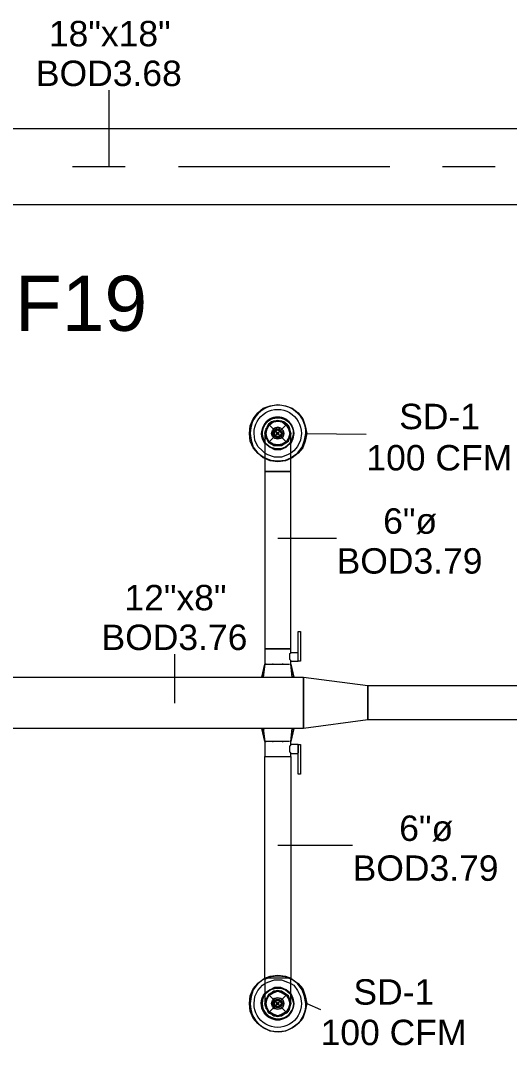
# Model space of a CAD drawing. Header units: metres. Extents: x 29 to 268, y -7 to 151.
# Drawn here: x 50.83 to 53.76, y 37.94 to 44.08 of the extents above; entities that cross this region are included whole.
import ezdxf

# ---------------------------------------------------------------- set-up
doc = ezdxf.new("R2010")
doc.units = ezdxf.units.M
doc.layers.add('HVAC - Ductos', color=5, linetype='Continuous', lineweight=50)
doc.layers.add('PDF2_Geometry', color=7, linetype='Continuous', true_color=0xaaaaaa)
doc.layers.add('PDF2_Text', color=7, linetype='Continuous')
doc.styles.add('PDF Arial-BoldMT-Identity-H', font='arial.ttf')
doc.styles.add('PDF Helvetica', font='')
doc.styles.get('PDF Helvetica').set_extended_font_data('Helvetica')

msp = doc.modelspace()

# ---------------------------------------------------------------- linework, layer by layer
at = {"layer": 'HVAC - Ductos', "lineweight": 0}
for points in [[(51.3578, 43.2076), (51.3578, 43.6659)], [(52.2929, 41.4567), (52.2837, 41.4613), (52.2516, 41.4889), (52.2242, 41.5209), (52.2058, 41.5622), (52.2012, 41.608), (52.2058, 41.6538), (52.2242, 41.6951), (52.2516, 41.7317), (52.2837, 41.7593), (52.325, 41.773), (52.3708, 41.7822), (52.4166, 41.773), (52.4579, 41.7593), (52.4946, 41.7317), (52.522, 41.6951), (52.5358, 41.6538), (52.5449, 41.608), (52.5358, 41.5622), (52.522, 41.5209), (52.4946, 41.4889), (52.4579, 41.4613), (52.4487, 41.4567)], [(52.2929, 41.608), (52.2929, 41.6034), (52.2929, 41.5851), (52.2929, 41.553), (52.2929, 41.5163), (52.2929, 41.4659), (52.2929, 41.4155), (52.2929, 41.3788), (52.2974, 41.3788), (52.3066, 41.3788), (52.3158, 41.3788), (52.3341, 41.3788), (52.3524, 41.3788), (52.3708, 41.3788), (52.3891, 41.3788), (52.4074, 41.3788), (52.4258, 41.3788), (52.4395, 41.3788), (52.4441, 41.3788), (52.4487, 41.3788), (52.4487, 41.4338), (52.4487, 41.4843), (52.4487, 41.53), (52.4487, 41.5667), (52.4487, 41.5897), (52.4487, 41.608), (52.4487, 41.6034), (52.4487, 41.608), (52.4441, 41.6263), (52.4395, 41.6447), (52.4258, 41.663), (52.4074, 41.6767), (52.3891, 41.6813), (52.3708, 41.6859), (52.3524, 41.6813), (52.3341, 41.6767), (52.3158, 41.663), (52.3066, 41.6447), (52.2974, 41.6263), (52.2929, 41.608), (52.2974, 41.6034), (52.2929, 41.608), (52.2974, 41.6263), (52.3066, 41.6447), (52.3158, 41.663), (52.3341, 41.6767), (52.3524, 41.6813), (52.3708, 41.6859), (52.3891, 41.6813), (52.4074, 41.6767), (52.4258, 41.663), (52.4395, 41.6447), (52.4441, 41.6263), (52.4487, 41.608)], [(52.3387, 41.6767), (52.3433, 41.6813)], [(52.3479, 41.6767), (52.3708, 41.6813), (52.3983, 41.6767)], [(52.3983, 41.6813), (52.4029, 41.6767)], [(52.302, 41.5759), (52.302, 41.5805), (52.302, 41.5851), (52.2974, 41.608), (52.302, 41.6355)], [(52.302, 41.6355), (52.302, 41.6401)], [(52.3066, 41.6401), (52.3204, 41.663), (52.3387, 41.6767)], [(52.3066, 41.6447), (52.3066, 41.6447)], [(52.4029, 41.6767), (52.4212, 41.663), (52.4395, 41.6401)], [(52.4395, 41.6447), (52.4395, 41.6447)], [(52.4395, 41.6401), (52.4441, 41.6355)], [(52.4395, 41.6355), (52.4441, 41.608), (52.4395, 41.5851)], [(52.2974, 41.6034), (52.2974, 41.5897), (52.3066, 41.5713), (52.3158, 41.553), (52.3341, 41.5438), (52.3524, 41.5346), (52.3708, 41.5346), (52.3891, 41.5346), (52.4074, 41.5438), (52.4258, 41.553), (52.4395, 41.5713), (52.4441, 41.5897), (52.4487, 41.6034)], [(52.3387, 41.5438), (52.3204, 41.5576), (52.3066, 41.5759)], [(52.4441, 41.5851), (52.4395, 41.5805), (52.4395, 41.5759), (52.4212, 41.5576), (52.4029, 41.5438)], [(52.5449, 41.608), (52.9024, 41.6034)], [(52.3433, 41.5392), (52.3387, 41.5392)], [(52.3433, 41.5392), (52.3433, 41.5392)], [(52.4029, 41.5392), (52.3983, 41.5392), (52.3708, 41.5346), (52.3479, 41.5392)], [(52.3983, 41.5392), (52.3983, 41.5392)], [(52.4487, 41.4889), (52.4304, 41.4797), (52.3937, 41.4659), (52.3524, 41.4659), (52.3112, 41.4797), (52.2929, 41.4889)], [(52.2929, 41.4613), (52.3296, 41.4476), (52.3708, 41.443), (52.4166, 41.4476), (52.4487, 41.4613)], [(52.4487, 41.4567), (52.4166, 41.443), (52.3708, 41.4384), (52.325, 41.443), (52.2929, 41.4567)], [(52.3708, 40.98), (52.7237, 40.98)], [(52.4441, 40.2238), (52.4487, 40.2238), (52.4487, 40.2421), (52.4946, 40.2421), (52.4946, 40.4209), (52.5083, 40.4209), (52.5083, 40.2421), (52.4946, 40.2421)], [(51.752, 39.9901), (51.752, 40.2834)], [(52.4946, 40.2467), (52.4946, 40.2513), (52.4946, 40.2559), (52.4946, 40.2605), (52.4946, 40.2697), (52.4946, 40.2742), (52.4946, 40.2834), (52.4946, 40.288), (52.4946, 40.2926), (52.4487, 40.2926), (52.4487, 40.3155), (52.4441, 40.3155), (52.4395, 40.3155), (52.4258, 40.3155), (52.4074, 40.3155), (52.3891, 40.3155), (52.3708, 40.3155), (52.3524, 40.3155), (52.3341, 40.3155), (52.3158, 40.3155), (52.3066, 40.3155), (52.2974, 40.3155), (52.2929, 40.3155), (52.2929, 40.2238), (52.2974, 40.2238), (52.302, 40.2238), (52.3066, 40.2238), (52.3158, 40.2238), (52.3341, 40.2238), (52.3524, 40.2238), (52.3708, 40.2238), (52.3891, 40.2238), (52.4074, 40.2238), (52.4258, 40.2238), (52.4395, 40.2238)], [(52.4487, 40.2421), (52.4487, 40.2467), (52.4441, 40.2513), (52.4441, 40.2559), (52.4441, 40.2651), (52.4441, 40.2742), (52.4441, 40.2834), (52.4441, 40.288), (52.4487, 40.2926)], [(52.2745, 40.1459), (52.2929, 40.2238), (52.2745, 40.1459)], [(52.2929, 40.2238), (52.2837, 40.1459), (52.2883, 40.1459), (52.2974, 40.1459)], [(52.3891, 40.1459), (52.3937, 40.1459), (52.4029, 40.1459), (52.4166, 40.1459), (52.4212, 40.1459), (52.4258, 40.1459), (52.4441, 40.1459), (52.4579, 40.1459), (52.4487, 40.2238)], [(52.302, 40.1459), (52.3158, 40.1459), (52.3204, 40.1459)], [(52.325, 40.1459), (52.3296, 40.1459), (52.3387, 40.1459), (52.3524, 40.1459), (52.357, 40.1459), (52.3616, 40.1459), (52.3845, 40.1459)], [(52.5266, 40.1459), (52.9116, 40.0955)], [(52.5266, 39.8388), (52.5266, 40.1459)], [(52.9116, 40.0955), (52.9116, 39.8892)], [(52.2974, 39.8388), (52.2883, 39.8388), (52.2837, 39.8388), (52.2791, 39.8388), (52.2745, 39.8388), (52.2791, 39.8388)], [(52.2745, 39.8388), (52.2929, 39.7609), (52.2745, 39.8388)], [(52.2837, 39.8388), (52.2929, 39.7609)], [(52.2883, 39.8388), (52.2929, 39.8388)], [(52.3204, 39.8388), (52.3158, 39.8388), (52.302, 39.8388)], [(52.3845, 39.8388), (52.3616, 39.8388), (52.357, 39.8388), (52.3524, 39.8388), (52.3387, 39.8388), (52.3296, 39.8388), (52.325, 39.8388)], [(52.4624, 39.8388), (52.467, 39.8388), (52.4487, 39.7609), (52.467, 39.8388), (52.4624, 39.8388), (52.4579, 39.8388), (52.4441, 39.8388), (52.4258, 39.8388), (52.4212, 39.8388), (52.4166, 39.8388), (52.4029, 39.8388), (52.3937, 39.8388), (52.3891, 39.8388)], [(52.4487, 39.7609), (52.4579, 39.8388)], [(52.9116, 39.8892), (52.5266, 39.8388)], [(52.4395, 39.7609), (52.4258, 39.7609), (52.4074, 39.7609), (52.3891, 39.7609), (52.3708, 39.7609), (52.3524, 39.7609), (52.3341, 39.7609), (52.3158, 39.7609), (52.3066, 39.7609), (52.302, 39.7609), (52.2974, 39.7609), (52.2929, 39.7609), (52.2929, 39.6693), (52.2974, 39.6693), (52.3066, 39.6693), (52.3158, 39.6693), (52.3341, 39.6693), (52.3524, 39.6693), (52.3708, 39.6693), (52.3891, 39.6693), (52.4074, 39.6693), (52.4258, 39.6693), (52.4395, 39.6693), (52.4441, 39.6693), (52.4487, 39.6693), (52.4487, 39.6875), (52.4946, 39.6875)], [(52.4946, 39.7425), (52.4487, 39.7425), (52.4487, 39.7609), (52.4441, 39.7609)], [(52.4487, 39.6875), (52.4487, 39.6921), (52.4441, 39.6967), (52.4441, 39.7013), (52.4441, 39.7105), (52.4441, 39.7197), (52.4441, 39.7288), (52.4441, 39.7334), (52.4487, 39.738), (52.4487, 39.7425)], [(52.4946, 39.738), (52.4946, 39.7334), (52.4946, 39.7288), (52.4946, 39.7197), (52.4946, 39.7151), (52.4946, 39.7105), (52.4946, 39.7013), (52.4946, 39.6967), (52.4946, 39.6921)], [(52.3708, 39.1375), (52.8199, 39.1375)], [(52.2929, 38.3401), (52.325, 38.3538), (52.3708, 38.3584), (52.4166, 38.3538), (52.4487, 38.3401)], [(52.4487, 38.3401), (52.4441, 38.3401), (52.4395, 38.3401), (52.4258, 38.3401), (52.4074, 38.3401), (52.3891, 38.3401), (52.3708, 38.3401), (52.3524, 38.3401), (52.3341, 38.3401), (52.3158, 38.3401), (52.3066, 38.3401), (52.2974, 38.3401), (52.2929, 38.3401), (52.2929, 38.2988), (52.2929, 38.2575), (52.2929, 38.2255), (52.2929, 38.2025), (52.2929, 38.1888), (52.2974, 38.1934), (52.2929, 38.1888), (52.2974, 38.1705), (52.3066, 38.1521), (52.3112, 38.1429), (52.3158, 38.1338), (52.3341, 38.1246), (52.3524, 38.1155), (52.3708, 38.1109), (52.3891, 38.1155), (52.4074, 38.1246), (52.4258, 38.1338), (52.4395, 38.1521), (52.4441, 38.1705), (52.4487, 38.1888), (52.4487, 38.1934), (52.4487, 38.1888), (52.4441, 38.1705), (52.4395, 38.1521), (52.4258, 38.1338), (52.4074, 38.1246), (52.3891, 38.1155), (52.3708, 38.1109), (52.3524, 38.1155), (52.3341, 38.1246), (52.3158, 38.1338), (52.3112, 38.1429), (52.3066, 38.1521), (52.2974, 38.1705), (52.2929, 38.1888)], [(52.4487, 38.1888), (52.4487, 38.1934), (52.4487, 38.2117), (52.4487, 38.2438), (52.4487, 38.2805), (52.4487, 38.3217), (52.4487, 38.3401), (52.4441, 38.3401), (52.4395, 38.3401), (52.4258, 38.3401), (52.4074, 38.3401), (52.3891, 38.3401), (52.3708, 38.3401), (52.3524, 38.3401), (52.3341, 38.3401), (52.3158, 38.3401), (52.3066, 38.3401), (52.2974, 38.3401), (52.2929, 38.3401)], [(52.2929, 38.3079), (52.3112, 38.3171), (52.3524, 38.3309), (52.3937, 38.3309), (52.4304, 38.3171), (52.4487, 38.3079)], [(52.4487, 38.3355), (52.4166, 38.3492), (52.3708, 38.3538), (52.3296, 38.3492), (52.2974, 38.3355)], [(52.4487, 38.1934), (52.4441, 38.2071), (52.4441, 38.1888), (52.4441, 38.1705), (52.4349, 38.1521), (52.4212, 38.1384), (52.4074, 38.1246), (52.3891, 38.1155), (52.3708, 38.1155), (52.3524, 38.1155), (52.3341, 38.1246), (52.3204, 38.1384), (52.3066, 38.1521), (52.302, 38.1705), (52.2974, 38.1888), (52.302, 38.2071), (52.3066, 38.2255), (52.3204, 38.2392), (52.3341, 38.2529), (52.3524, 38.2621), (52.3708, 38.2621), (52.3891, 38.2621), (52.4074, 38.2529), (52.4212, 38.2392), (52.4349, 38.2255), (52.4441, 38.2071), (52.4395, 38.2255), (52.4258, 38.2438), (52.4074, 38.2529), (52.3891, 38.2621), (52.3708, 38.2667), (52.3524, 38.2621), (52.3341, 38.2529), (52.3158, 38.2438), (52.3066, 38.2255), (52.2974, 38.2071), (52.2974, 38.1934)], [(52.3066, 38.2209), (52.3204, 38.2392), (52.3387, 38.2529)], [(52.3387, 38.2575), (52.3433, 38.2575)], [(52.3433, 38.2575), (52.3433, 38.2575)], [(52.3479, 38.2575), (52.3708, 38.2621), (52.3983, 38.2575), (52.4029, 38.2575)], [(52.3983, 38.2575), (52.3983, 38.2575)], [(52.4029, 38.2529), (52.4212, 38.2392), (52.4395, 38.2209), (52.4395, 38.2163), (52.4441, 38.2163)], [(52.2929, 38.1888), (52.2929, 38.1888)], [(52.302, 38.1659), (52.2974, 38.1888), (52.302, 38.2117)], [(52.302, 38.2163), (52.302, 38.2209)], [(52.302, 38.2163), (52.302, 38.2163)], [(52.4395, 38.2117), (52.4441, 38.1888), (52.4395, 38.1659)], [(52.5449, 38.1888), (52.6274, 38.1521)], [(52.302, 38.1567), (52.302, 38.1613)], [(52.3387, 38.1246), (52.3204, 38.1384), (52.3066, 38.1567)], [(52.3112, 38.1429), (52.3112, 38.1429)], [(52.3112, 38.1429), (52.3112, 38.1429)], [(52.3433, 38.1155), (52.3433, 38.1201), (52.3387, 38.1201)], [(52.3983, 38.1201), (52.3708, 38.1155), (52.3479, 38.1201)], [(52.4029, 38.1201), (52.3983, 38.1201), (52.3983, 38.1155)], [(52.4395, 38.1567), (52.4212, 38.1384), (52.4029, 38.1246)], [(52.4441, 38.1613), (52.4395, 38.1613), (52.4395, 38.1567)]]:
    msp.add_lwpolyline(points, dxfattribs=at)
for points in [[(48.4795, 43.4368), (60.8225, 43.4368), (60.8225, 42.9784), (48.4795, 42.9784)], [(52.4441, 41.5897), (52.4349, 41.5713), (52.4212, 41.5576), (52.4074, 41.5438), (52.3891, 41.5392), (52.3708, 41.5346), (52.3524, 41.5392), (52.3341, 41.5438), (52.3204, 41.5576), (52.3066, 41.5713), (52.302, 41.5897), (52.2974, 41.608), (52.302, 41.6263), (52.3066, 41.6447), (52.3204, 41.663), (52.3341, 41.6722), (52.3524, 41.6813), (52.3708, 41.6813), (52.3891, 41.6813), (52.4074, 41.6722), (52.4212, 41.663), (52.4349, 41.6447), (52.4441, 41.6263), (52.4441, 41.608)], [(52.3066, 41.6355), (52.3204, 41.6584), (52.3433, 41.6767), (52.3708, 41.6813), (52.3983, 41.6767), (52.4212, 41.6584), (52.4349, 41.6355), (52.4441, 41.608), (52.4349, 41.5805), (52.4212, 41.5576), (52.3983, 41.5438), (52.3708, 41.5392), (52.3433, 41.5438), (52.3204, 41.5576), (52.3066, 41.5805), (52.302, 41.608)], [(52.3891, 41.5805), (52.4029, 41.5897), (52.4074, 41.608), (52.4029, 41.5897), (52.3891, 41.5805), (52.3708, 41.5759), (52.3524, 41.5805), (52.3387, 41.5897), (52.3341, 41.608), (52.3387, 41.6263), (52.3524, 41.6401), (52.3708, 41.6447), (52.3891, 41.6401), (52.4029, 41.6263), (52.4074, 41.608), (52.4029, 41.6263), (52.3891, 41.6401), (52.3708, 41.6447), (52.3524, 41.6401), (52.3433, 41.6263), (52.3387, 41.608), (52.3433, 41.5897), (52.3524, 41.5805), (52.3708, 41.5759)], [(52.38, 41.5851), (52.3891, 41.5943), (52.3983, 41.608), (52.3937, 41.5943), (52.38, 41.5851), (52.3616, 41.5851), (52.3524, 41.5943), (52.3433, 41.608), (52.3524, 41.6217), (52.3616, 41.6355), (52.38, 41.6355), (52.3937, 41.6217), (52.3983, 41.608), (52.3891, 41.6217), (52.38, 41.6309), (52.3616, 41.6309), (52.3524, 41.6217), (52.3479, 41.608), (52.3524, 41.5943), (52.3616, 41.5851)], [(52.357, 41.6217), (52.3708, 41.6309), (52.3845, 41.6217), (52.3937, 41.608), (52.3845, 41.5943), (52.3708, 41.5897), (52.357, 41.5943), (52.3524, 41.608)], [(52.2974, 41.5484), (52.325, 41.5255), (52.357, 41.5163), (52.3891, 41.5163), (52.4166, 41.5255), (52.4441, 41.5484), (52.4212, 41.5255), (52.3891, 41.5117), (52.3524, 41.5117), (52.325, 41.5255), (52.2974, 41.5484), (52.2929, 41.5484), (52.2974, 41.5484), (52.2929, 41.5576)], [(52.4487, 41.5576), (52.4441, 41.5484), (52.4166, 41.5255), (52.3891, 41.5163), (52.357, 41.5163), (52.325, 41.5255), (52.2974, 41.5484), (52.325, 41.5255), (52.3524, 41.5117), (52.3891, 41.5117), (52.4212, 41.5255), (52.4441, 41.5484), (52.4487, 41.5484), (52.4441, 41.5484)], [(52.3708, 41.6126), (52.3662, 41.608), (52.3662, 41.6126), (52.3754, 41.6126), (52.3754, 41.608), (52.3754, 41.6126)], [(52.3754, 41.6034), (52.3754, 41.608), (52.3754, 41.6034), (52.3662, 41.6034), (52.3662, 41.608), (52.3708, 41.6034)], [(52.4487, 41.5484), (52.4624, 41.5759), (52.467, 41.608), (52.4624, 41.5759)], [(52.2929, 40.3155), (52.2974, 40.3155), (52.3066, 40.3155), (52.3158, 40.3155), (52.3341, 40.3155), (52.3524, 40.3155), (52.3708, 40.3155), (52.3891, 40.3155), (52.4074, 40.3155), (52.4258, 40.3155), (52.4395, 40.3155), (52.4441, 40.3155), (52.4487, 40.3155), (52.4487, 41.3788), (52.4441, 41.3788), (52.4395, 41.3788), (52.4258, 41.3788), (52.4074, 41.3788), (52.3891, 41.3788), (52.3708, 41.3788), (52.3524, 41.3788), (52.3341, 41.3788), (52.3158, 41.3788), (52.3066, 41.3788), (52.2974, 41.3788), (52.2929, 41.3788)], [(52.302, 40.2238), (52.2974, 40.2238)], [(52.3433, 40.2238), (52.3387, 40.2238)], [(52.4029, 40.2238), (52.3983, 40.2238)], [(52.4624, 40.1459), (52.467, 40.1459), (52.4487, 40.2238), (52.467, 40.1459)], [(52.5266, 39.8388), (49.3595, 39.8388), (49.3595, 40.1459), (52.5266, 40.1459)], [(52.2745, 40.1459), (52.2791, 40.1459)], [(52.9116, 40.0955), (56.8487, 40.0955), (56.8487, 39.8892), (52.9116, 39.8892)], [(52.2974, 39.7609), (52.302, 39.7609)], [(52.3387, 39.7609), (52.3433, 39.7609)], [(52.3983, 39.7609), (52.4029, 39.7609)], [(52.5083, 39.5638), (52.4946, 39.5638), (52.4946, 39.7425), (52.5083, 39.7425)], [(52.4487, 39.6693), (52.4487, 38.3401), (52.4579, 38.3355), (52.4946, 38.3079), (52.522, 38.2759), (52.5358, 38.2346), (52.5449, 38.1888), (52.5358, 38.1429), (52.522, 38.1017), (52.4946, 38.0697), (52.4579, 38.0421), (52.4166, 38.0238), (52.3708, 38.0192), (52.325, 38.0238), (52.2837, 38.0421), (52.2516, 38.0697), (52.2242, 38.1017), (52.2058, 38.1429), (52.2012, 38.1888), (52.2058, 38.2346), (52.2242, 38.2759), (52.2516, 38.3079), (52.2837, 38.3355), (52.2929, 38.3401), (52.2929, 39.6693), (52.2974, 39.6693), (52.3066, 39.6693), (52.3158, 39.6693), (52.3341, 39.6693), (52.3524, 39.6693), (52.3708, 39.6693), (52.3891, 39.6693), (52.4074, 39.6693), (52.4258, 39.6693), (52.4395, 39.6693), (52.4441, 39.6693)], [(52.2974, 38.2529), (52.325, 38.2713), (52.3524, 38.2851), (52.3891, 38.2851), (52.4212, 38.2713), (52.4441, 38.2529), (52.4487, 38.2484), (52.4441, 38.2529), (52.4212, 38.2713), (52.3891, 38.2851), (52.3524, 38.2851), (52.325, 38.2713), (52.2974, 38.2529), (52.2929, 38.2484)], [(52.4441, 38.2484), (52.4166, 38.2713), (52.3891, 38.2805), (52.357, 38.2805), (52.325, 38.2713), (52.2974, 38.2484), (52.2929, 38.2438), (52.2974, 38.2484), (52.325, 38.2713), (52.357, 38.2805), (52.3891, 38.2805), (52.4166, 38.2713), (52.4441, 38.2484), (52.4487, 38.2438)], [(52.3066, 38.2163), (52.3204, 38.2392), (52.3433, 38.2529), (52.3708, 38.2621), (52.3983, 38.2529), (52.4212, 38.2392), (52.4349, 38.2163), (52.4441, 38.1888), (52.4349, 38.1613), (52.4212, 38.1384), (52.3983, 38.1246), (52.3708, 38.1155), (52.3433, 38.1246), (52.3204, 38.1384), (52.3066, 38.1613), (52.302, 38.1888)], [(52.467, 38.1888), (52.4624, 38.2209), (52.4487, 38.2484), (52.4624, 38.2209)], [(52.3891, 38.1613), (52.4029, 38.1705), (52.4074, 38.1888), (52.4029, 38.1705), (52.3891, 38.1567), (52.3708, 38.1521), (52.3524, 38.1567), (52.3387, 38.1705), (52.3341, 38.1888), (52.3387, 38.2071), (52.3524, 38.2209), (52.3708, 38.2255), (52.3891, 38.2209), (52.4029, 38.2071), (52.4074, 38.1888), (52.4029, 38.2071), (52.3891, 38.2163), (52.3708, 38.2209), (52.3524, 38.2163), (52.3433, 38.2071), (52.3387, 38.1888), (52.3433, 38.1705), (52.3524, 38.1613), (52.3708, 38.1567)], [(52.38, 38.1659), (52.3891, 38.1751), (52.3983, 38.1888), (52.3937, 38.1751), (52.38, 38.1659), (52.3616, 38.1659), (52.3524, 38.1751), (52.3433, 38.1888), (52.3524, 38.2025), (52.3616, 38.2117), (52.38, 38.2117), (52.3937, 38.2025), (52.3983, 38.1888), (52.3891, 38.2025), (52.38, 38.2117), (52.3616, 38.2117), (52.3524, 38.2025), (52.3479, 38.1888), (52.3524, 38.1751), (52.3616, 38.1659)], [(52.357, 38.2025), (52.3708, 38.2071), (52.3845, 38.2025), (52.3937, 38.1888), (52.3845, 38.1751), (52.3708, 38.1705), (52.357, 38.1751), (52.3524, 38.1888)], [(52.3708, 38.1934), (52.3662, 38.1888), (52.3662, 38.1934), (52.3754, 38.1934), (52.3754, 38.1888), (52.3754, 38.1934)], [(52.3754, 38.1842), (52.3754, 38.1888), (52.3754, 38.1842), (52.3662, 38.1842), (52.3662, 38.1888), (52.3708, 38.1842)]]:
    msp.add_lwpolyline(points, close=True, dxfattribs=at)
for points in [[(52.4487, 41.4613), (52.4533, 41.4659), (52.49, 41.4889), (52.5174, 41.5255), (52.5312, 41.5667), (52.5403, 41.608, 1.014005), (52.2058, 41.608), (52.2104, 41.5667), (52.2242, 41.5255), (52.2516, 41.4889), (52.2883, 41.4659), (52.2929, 41.4613)], [(52.2929, 41.4889), (52.2791, 41.5026), (52.2516, 41.53), (52.2333, 41.5667), (52.2287, 41.608, -1.01333), (52.5129, 41.608), (52.5083, 41.5667), (52.49, 41.53), (52.467, 41.5026), (52.4487, 41.4889)], [(52.2974, 38.3355), (52.2883, 38.3355), (52.2516, 38.3079), (52.2242, 38.2713), (52.2104, 38.23), (52.2058, 38.1888, 1.014015), (52.5403, 38.1888), (52.5312, 38.23), (52.5174, 38.2713), (52.49, 38.3079), (52.4533, 38.3355), (52.4487, 38.3355)], [(52.4487, 38.3079), (52.467, 38.2988), (52.49, 38.2667), (52.5083, 38.23), (52.5129, 38.1888, -1.008591), (52.2287, 38.1888), (52.2333, 38.23), (52.2516, 38.2667), (52.2791, 38.2988), (52.2929, 38.3079)]]:
    msp.add_lwpolyline(points, format="xyb", dxfattribs=at)
for points in [[(52.467, 41.608, 1.340941), (52.2929, 41.5576), (52.2837, 41.5759), (52.2791, 41.608, -1.36162), (52.4487, 41.5576), (52.4579, 41.5759), (52.467, 41.608, 1.017932), (52.2745, 41.608), (52.2791, 41.5759), (52.2929, 41.5484, -1.361849)], [(52.2929, 38.2484), (52.2791, 38.2209), (52.2745, 38.1888, 1.018637), (52.467, 38.1888), (52.4579, 38.2209), (52.4487, 38.2438, -1.368954), (52.2791, 38.1888), (52.2837, 38.2209), (52.2929, 38.2438, 1.331478), (52.467, 38.1888, -1.40496)]]:
    msp.add_lwpolyline(points, format="xyb", close=True, dxfattribs=at)
at = {"layer": 'PDF2_Geometry', "lineweight": 0}
for points in [[(51.4541, 43.2076), (51.1378, 43.2076)], [(53.0446, 43.2076), (51.775, 43.2076)], [(53.677, 43.2076), (53.3608, 43.2076)]]:
    msp.add_lwpolyline(points, dxfattribs=at)
at = {"layer": 'PDF2_Geometry', "color": 8, "lineweight": 0, "true_color": 0x808080}
for points in [[(52.4349, 41.6538), (52.3937, 41.6813), (52.3479, 41.6813), (52.3112, 41.6538), (52.2929, 41.608), (52.3112, 41.5622), (52.3479, 41.5346), (52.3937, 41.5346), (52.4349, 41.5622), (52.4487, 41.608)], [(52.4349, 38.2346), (52.3937, 38.2621), (52.3479, 38.2621), (52.3112, 38.2346), (52.2929, 38.1888), (52.3112, 38.1429), (52.3479, 38.1155), (52.3937, 38.1155), (52.4349, 38.1429), (52.4487, 38.1888)]]:
    msp.add_lwpolyline(points, close=True, dxfattribs=at)
for points in [[(52.3158, 41.663), (52.4258, 41.553)], [(52.4258, 41.663), (52.3158, 41.553)], [(52.3158, 38.2438), (52.4258, 38.1338)], [(52.4258, 38.2438), (52.3158, 38.1338)]]:
    msp.add_lwpolyline(points, dxfattribs=at)

# ---------------------------------------------------------------- texts
at = {"layer": 'PDF2_Text', "lineweight": 0, "char_height": 0.15247, "attachment_point": 4, "style": 'PDF Helvetica'}
for s, insert in [('18"x18"', (50.9966, 44.0049)), ('BOD3.68', (50.9187, 43.7666)), ('SD-1', (53.1004, 41.7086)), ('100 CFM', (52.9033, 41.4611)), ('6"ø', (53.0041, 41.0807)), ('BOD3.79', (52.7246, 40.8423)), ('12"x8"', (51.4503, 40.6223)), ('BOD3.76', (51.3128, 40.384)), ('6"ø', (53.1004, 39.2381)), ('BOD3.79', (52.8208, 38.9998)), ('SD-1', (52.8254, 38.2572)), ('100 CFM', (52.6283, 38.0143))]:
    msp.add_mtext(s, dxfattribs=dict(at, insert=insert))
at = {"layer": 'PDF2_Text', "color": 232, "lineweight": 70, "true_color": 0xe91e64, "insert": (50.7926, 42.3859), "char_height": 0.33001, "attachment_point": 4, "style": 'PDF Arial-BoldMT-Identity-H'}
msp.add_mtext('F19', dxfattribs=at)

doc.saveas('drawing.dxf')
